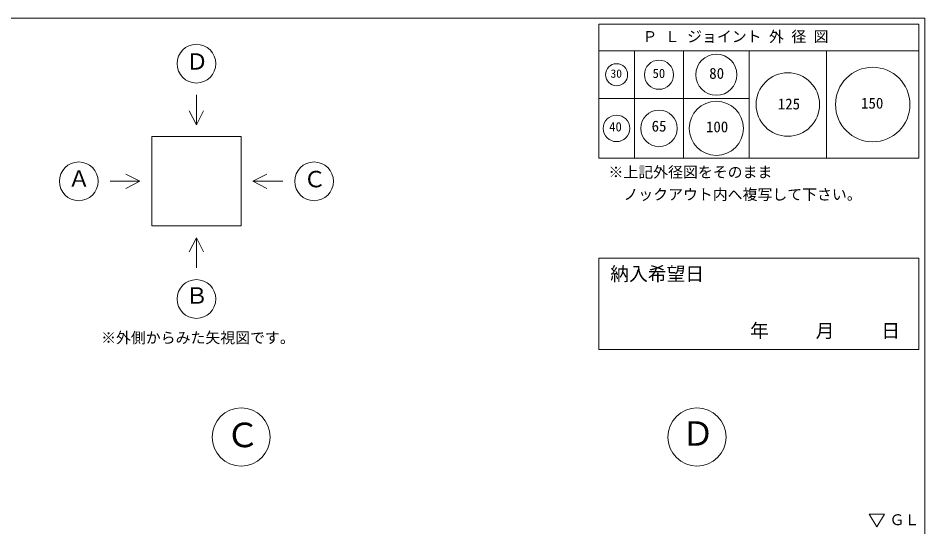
# Model space of a CAD drawing. Units: millimetres, scale not verified. Extents: x -4890 to 4890, y -2292 to 2292.
# Drawn here: x 1846 to 4890, y 584 to 2292 of the extents above; entities that cross this region are included whole.
import ezdxf
from ezdxf.enums import TextEntityAlignment as Align

# ---------------------------------------------------------------- set-up
doc = ezdxf.new("R2010")
doc.units = ezdxf.units.MM
doc.header["$LTSCALE"] = 10
for name, color, linetype, lineweight in [('0-2_waku', 7, 'Continuous', 18), ('0-3_gaikei', 7, 'Continuous', 18), ('0-8_hole', 7, 'Continuous', 18), ('0-E_文字１', 7, 'Continuous', 18)]:
    doc.layers.add(name, color=color, linetype=linetype, lineweight=lineweight)
doc.styles.add('ＭＳ ゴシック', font='')
doc.styles.get('ＭＳ ゴシック').set_extended_font_data('MS Gothic')

msp = doc.modelspace()

# ---------------------------------------------------------------- linework, layer by layer
at = {"layer": '0-2_waku'}
for p, q in [((-1230, 2292.25), (4890, 2292.25)), ((-1230, 2292.25), (4890, 2292.25)), ((4890, 2292.25), (4890, -1982.75)), ((4890.01, 2292.25), (4890.01, -1982.75)), ((3795, 2272.25), (3795, 1822.25)), ((3795, 2272.25), (4870, 2272.25)), ((3795, 2272.25), (4870, 2272.25)), ((3795, 2272.25), (4870, 2272.25)), ((3795, 2272.25), (3795, 1822.25)), ((3795, 2272.25), (4870, 2272.25)), ((3795, 2272.25), (4870, 2272.25)), ((3795, 2272.25), (4870, 2272.25)), ((4870, 2272.25), (4870, 1822.25)), ((4870, 2272.25), (4870, 1822.25)), ((3795, 2182.25), (4870, 2182.25)), ((3915, 2182.25), (3915, 1822.25)), ((4080, 2182.25), (4080, 1822.25)), ((4300, 2182.25), (4300, 1822.25)), ((4560, 2182.25), (4560, 1822.25)), ((3795, 2022.25), (4300, 2022.25)), ((3795, 1822.25), (4870, 1822.25)), ((3795, 1822.25), (4870, 1822.25)), ((3795, 1486.96), (3795, 1180.25)), ((3795, 1486.96), (4870, 1486.96)), ((4870, 1486.96), (4870, 1180.25)), ((3795, 1180.25), (4870, 1180.25))]:
    msp.add_line(p, q, dxfattribs=at)
at = {"layer": '0-3_gaikei'}
for p, q in [((2444.61, 2034.47), (2444.61, 1934.47)), ((2444.61, 1934.47), (2420.48, 1980.85)), ((2444.61, 1934.47), (2468.74, 1980.85)), ((2294.61, 1894.47), (2594.61, 1894.47)), ((2294.61, 1894.47), (2294.61, 1594.47)), ((2594.61, 1894.47), (2594.61, 1594.47)), ((2254.61, 1744.47), (2208.23, 1768.6)), ((2634.61, 1744.47), (2680.99, 1768.6)), ((2154.61, 1744.47), (2254.61, 1744.47)), ((2254.61, 1744.47), (2208.23, 1720.35)), ((2294.61, 1594.47), (2594.61, 1594.47)), ((2444.61, 1554.47), (2420.48, 1508.1)), ((2444.61, 1554.47), (2468.74, 1508.1)), ((2444.61, 1454.47), (2444.61, 1554.47))]:
    msp.add_line(p, q, dxfattribs=at)
msp.add_lwpolyline([(2734.61, 1744.47), (2634.61, 1744.47), (2680.99, 1720.35)], dxfattribs=at)
for centre, radius in [((2444.61, 2139.47), 65), ((2049.61, 1744.47), 65), ((2839.61, 1744.47), 65), ((2444.61, 1349.47), 65), ((2595.01, 886), 97.5), ((4125.01, 886), 97.5)]:
    msp.add_circle(centre, radius, dxfattribs=at)
at = {"layer": '0-8_hole'}
for centre, radius in [((4190, 2102.25), 69), ((3855, 2102.25), 37), ((3997.5, 2102.25), 49), ((4430, 2002.25), 106.5), ((4715, 2002.25), 125), ((4190, 1922.25), 91), ((3997.5, 1922.25), 61.5), ((3855, 1922.25), 44.5)]:
    msp.add_circle(centre, radius, dxfattribs=at)
at = {"layer": '0-E_文字１'}
for p, q in [((4728.75, 584.67), (4703.55, 627.61)), ((4703.55, 627.61), (4753.96, 627.61)), ((4728.75, 584.67), (4753.96, 627.61))]:
    msp.add_line(p, q, dxfattribs=at)

# ---------------------------------------------------------------- texts
at = {"layer": '0-E_文字１', "style": 'ＭＳ ゴシック'}
for s, height, p in [('Ｐ Ｌ ジョイント 外 径 図', 36.66, (3941.92, 2201.08)), ('Ｄ', 54.99, (2409.34, 2102.73)), ('30', 28.04, (3834.95, 2083.72)), ('50', 31.16, (3975.91, 2081.91)), ('80', 36.66, (4166.18, 2077.57)), ('125', 36.66, (4396.28, 1974.83)), ('150', 36.66, (4675.82, 1977.48)), ('40', 31.16, (3830.28, 1902.66)), ('65', 36.66, (3972.72, 1900.53)), ('100', 36.66, (4155.06, 1898.07)), ('※上記外径図をそのまま', 36.66, (3827.95, 1746.06)), ('Ａ', 54.99, (2013.14, 1709.55)), ('Ｃ', 54.99, (2804.28, 1707.83)), ('\u3000ノックアウト内へ複写して下さい。', 36.66, (3827.95, 1671.06)), ('納入希望日', 46.19, (3833.86, 1397.06)), ('Ｂ', 54.99, (2408.57, 1317.11)), ('\u3000\u3000\u3000年     月\u3000\u3000 日', 46.19, (4114.17, 1205.94)), ('※外側からみた矢視図です。', 36.66, (2124.81, 1190.11)), ('Ｃ', 82.48, (2543.33, 827.04)), ('Ｄ', 82.48, (4071.57, 831.83)), ('ＧＬ', 36.66, (4771.55, 579.12))]:
    msp.add_text(s, height=height, dxfattribs=at).set_placement(p, align=Align.BOTTOM_LEFT)

doc.saveas('drawing.dxf')
